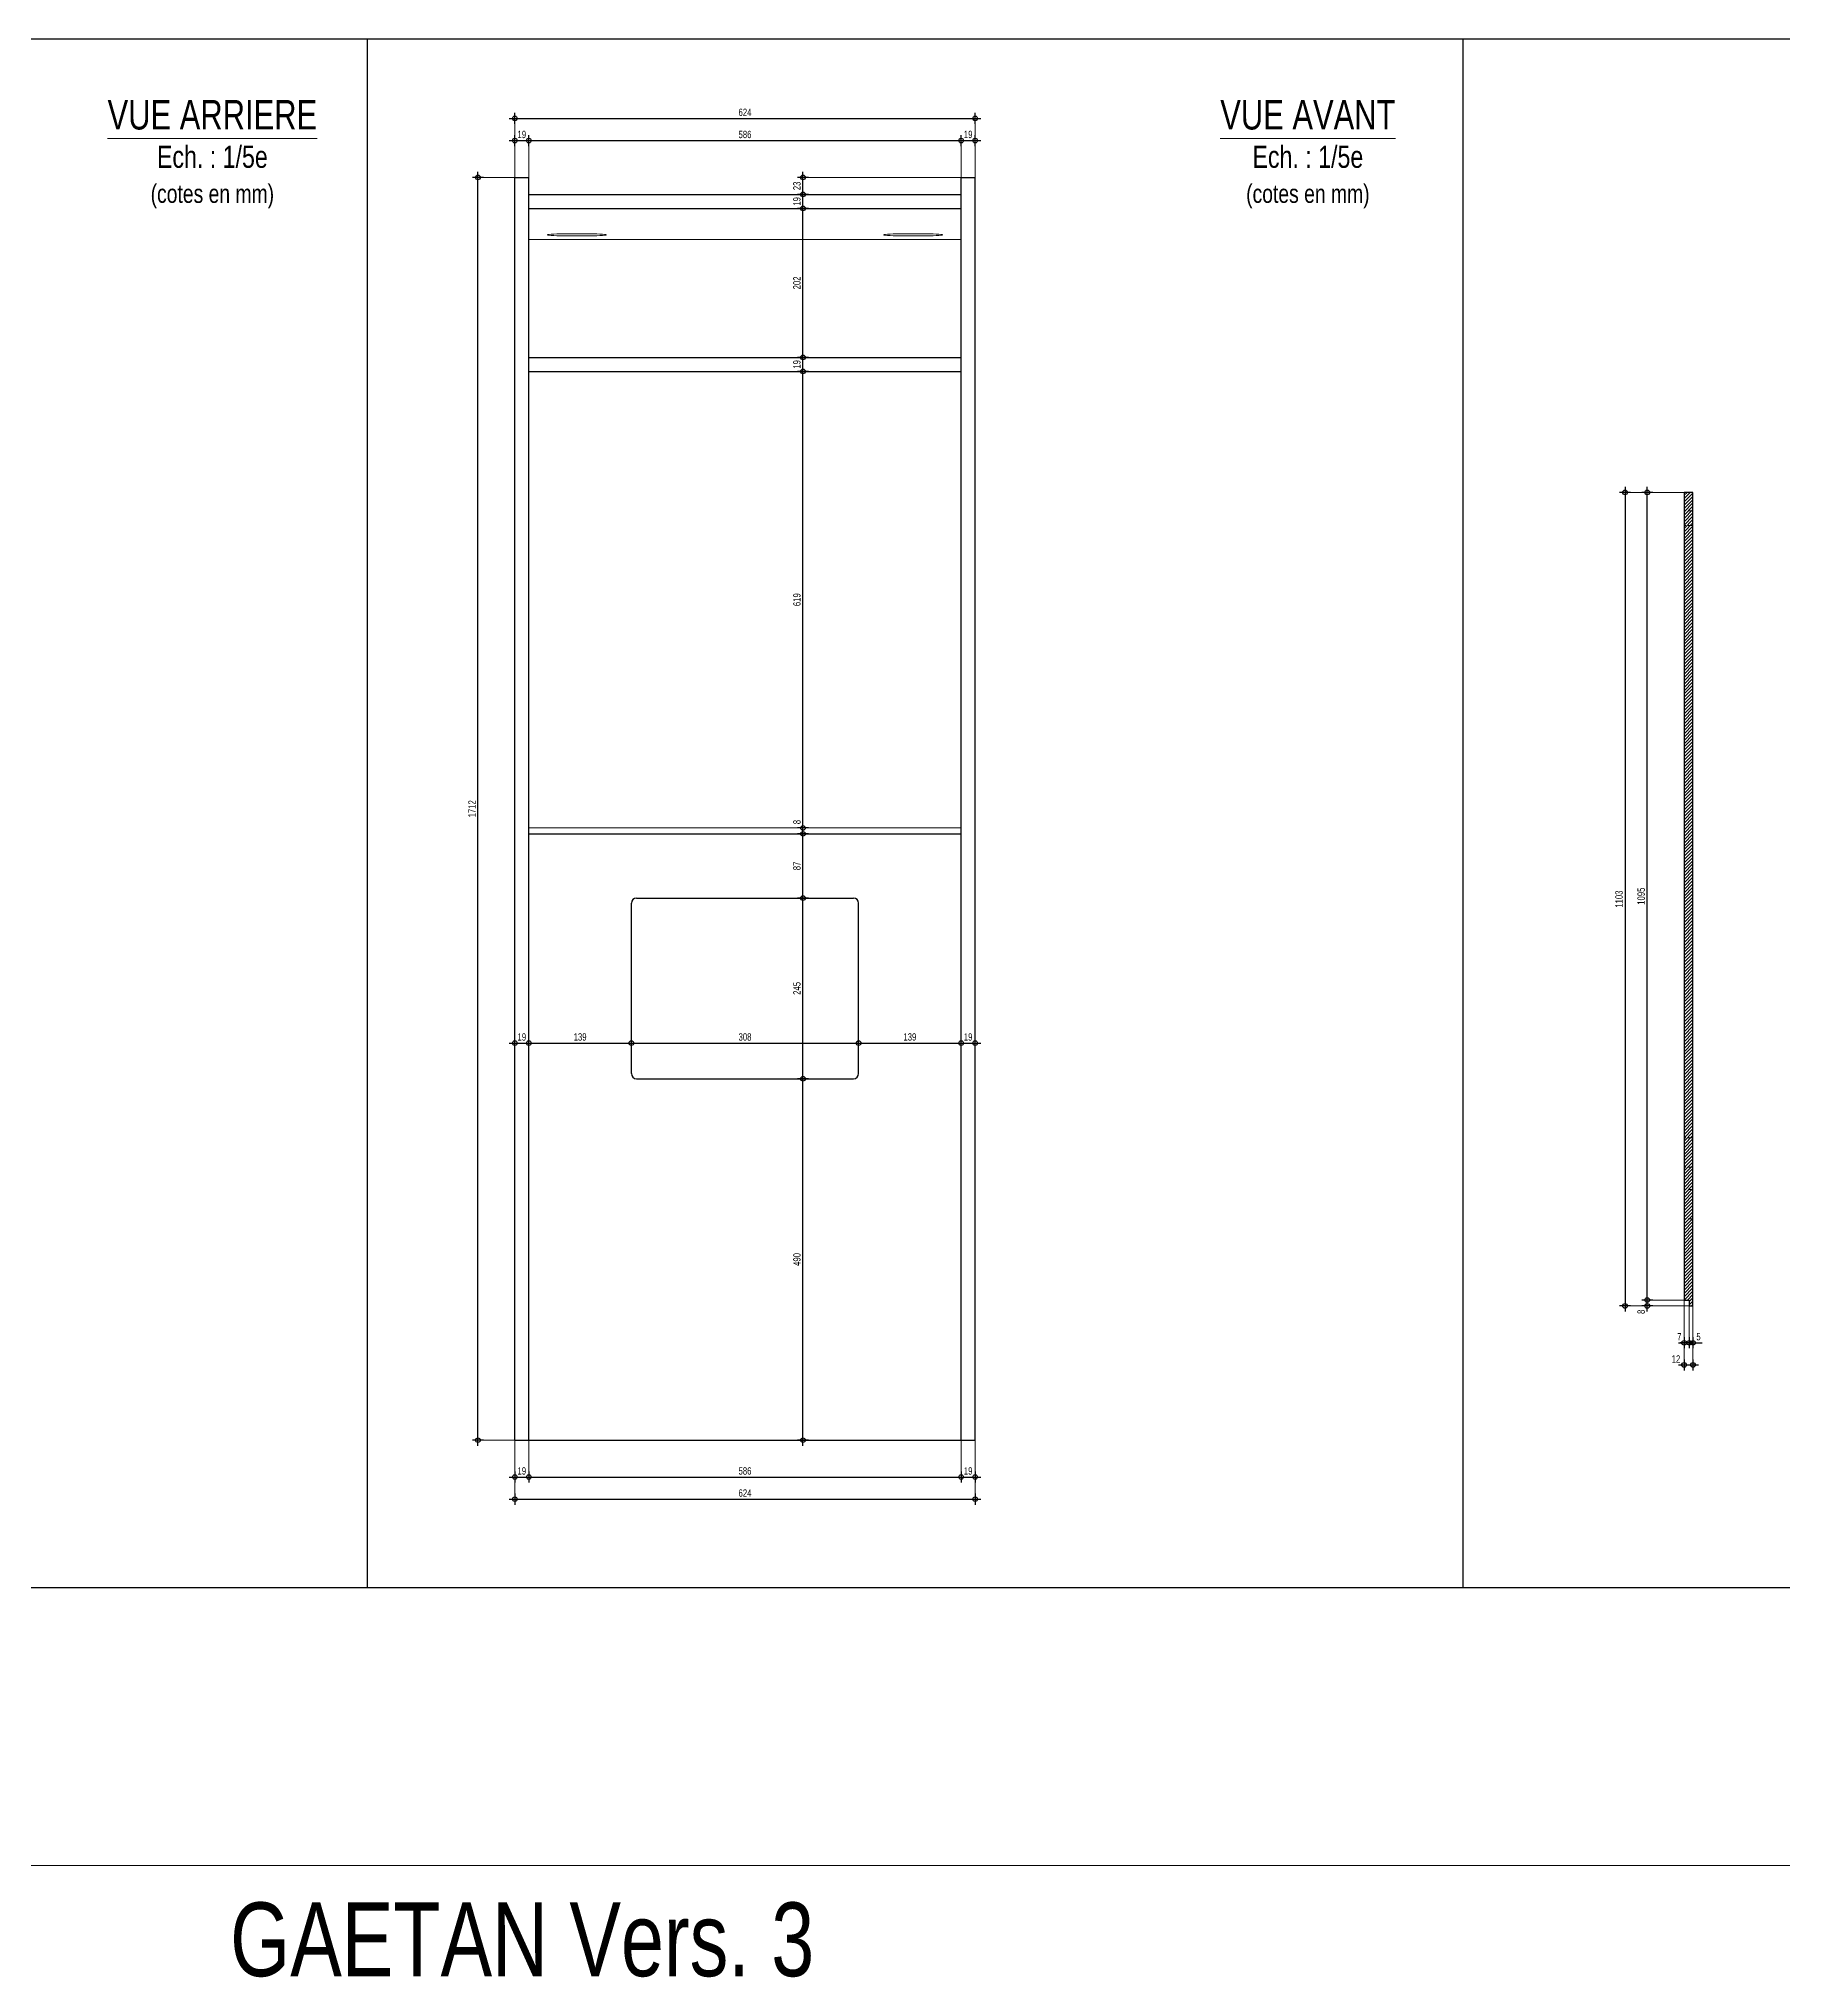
# Model space of a CAD drawing. Header units: millimetres. Extents: x -638 to 26377, y -728 to 1951.
# Drawn here: x 21057 to 23420, y -728 to 1900 of the extents above; entities that cross this region are included whole.
import ezdxf
from ezdxf.enums import TextEntityAlignment as Align

# ---------------------------------------------------------------- set-up
doc = ezdxf.new("R2010")
doc.units = ezdxf.units.MM
doc.linetypes.add('CACHE', pattern=[9.525, 6.35, -3.175])
doc.layers.get('0').update_dxf_attribs({"color": 1, "lineweight": 100})
doc.layers.add('_Aide', color=5, linetype='Continuous', plot=False)
for name, color, linetype, lineweight in [('Cotes', 8, 'Continuous', 18), ('Cotes @ 5', 8, 'Continuous', 18), ('Hachures', 8, 'Continuous', 13), ('Plan', 7, 'Continuous', 25), ('Texte', 30, 'Continuous', 18)]:
    doc.layers.add(name, color=color, linetype=linetype, lineweight=lineweight)
doc.styles.get("Standard").update_dxf_attribs({"font": 'arial.ttf', "width": 0.75})
doc.dimstyles.new('Annotatif', dxfattribs={"dimscale": 0, "dimtxt": 2, "dimasz": 2.5, "dimexe": 1.5, "dimexo": 0, "dimtad": 1, "dimdec": 0, "dimtxsty": 'Standard', "dimblk": 'SMALL', "dimcen": 0, "dimdle": 1.5, "dimadec": 0, "dimazin": 0, "dimtfac": 1, "dimtdec": 0, "dimtix": 1, "dimtmove": 2, "dimatfit": 3, "dimfxl": 1.5, "dimfxlon": 1, "dimarcsym": 0})

# ---------------------------------------------------------------- blocks, each defined once
blk = doc.blocks.new('_Small')
at = {"color": 0, "linetype": 'ByBlock', "lineweight": -2}
blk.add_circle((0, 0), 0.25, dxfattribs=at)
blk = doc.blocks.new('*D718')
at = {"layer": 'Cotes', "color": 0, "lineweight": -2, "transparency": 16777216}
for p, q in [((21659.5, 1712), (21644.5, 1712)), ((21652, -7.5), (21652, 1719.5)), ((21659.5, 0), (21644.5, 0))]:
    blk.add_line(p, q, dxfattribs=at)
at = {"layer": 'Defpoints', "color": 0, "transparency": 16777216}
for p in [(21652, 1712), (21702, 1712), (21702, 0)]:
    blk.add_point(p, dxfattribs=at)
at = {"layer": 'Cotes', "color": 0, "lineweight": -2, "transparency": 16777216, "xscale": 12.5, "yscale": 12.5, "zscale": 12.5}
for p, rotation in [((21652, 1712), 90), ((21652, 0), 270)]:
    blk.add_blockref('_Small', p, dxfattribs=dict(at, rotation=rotation))
at = {"layer": 'Cotes', "color": 0, "transparency": 16777216, "insert": (21643.9, 856), "char_height": 10, "attachment_point": 5, "rotation": 90}
blk.add_mtext('1712', dxfattribs=at)
blk = doc.blocks.new('*D719')
at = {"layer": 'Cotes', "color": 0, "lineweight": -2, "transparency": 16777216}
for p, q in [((21694.5, -50), (21728.5, -50)), ((21702, -42.5), (21702, -57.5)), ((21721, -42.5), (21721, -57.5))]:
    blk.add_line(p, q, dxfattribs=at)
at = {"layer": 'Defpoints', "color": 0, "transparency": 16777216}
for p in [(21702, 0), (21721, 0), (21721, -50)]:
    blk.add_point(p, dxfattribs=at)
at = {"layer": 'Cotes', "color": 0, "lineweight": -2, "transparency": 16777216, "xscale": 12.5, "yscale": 12.5, "zscale": 12.5, "rotation": 180}
blk.add_blockref('_Small', (21702, -50), dxfattribs=at)
at = {"layer": 'Cotes', "color": 0, "lineweight": -2, "transparency": 16777216, "xscale": 12.5, "yscale": 12.5, "zscale": 12.5}
blk.add_blockref('_Small', (21721, -50), dxfattribs=at)
at = {"layer": 'Cotes', "color": 0, "transparency": 16777216, "insert": (21711.5, -41.8), "char_height": 10, "attachment_point": 5}
blk.add_mtext('19', dxfattribs=at)
blk = doc.blocks.new('*D720')
at = {"layer": 'Cotes', "color": 0, "lineweight": -2, "transparency": 16777216}
for p, q in [((21713.5, -50), (22314.5, -50)), ((21721, -42.5), (21721, -57.5)), ((22307, -42.5), (22307, -57.5))]:
    blk.add_line(p, q, dxfattribs=at)
at = {"layer": 'Defpoints', "color": 0, "transparency": 16777216}
for p in [(21721, 0), (22307, 0), (22307, -50)]:
    blk.add_point(p, dxfattribs=at)
at = {"layer": 'Cotes', "color": 0, "lineweight": -2, "transparency": 16777216, "xscale": 12.5, "yscale": 12.5, "zscale": 12.5, "rotation": 180}
blk.add_blockref('_Small', (21721, -50), dxfattribs=at)
at = {"layer": 'Cotes', "color": 0, "lineweight": -2, "transparency": 16777216, "xscale": 12.5, "yscale": 12.5, "zscale": 12.5}
blk.add_blockref('_Small', (22307, -50), dxfattribs=at)
at = {"layer": 'Cotes', "color": 0, "transparency": 16777216, "insert": (22014, -41.8), "char_height": 10, "attachment_point": 5}
blk.add_mtext('586', dxfattribs=at)
blk = doc.blocks.new('*D721')
at = {"layer": 'Cotes', "color": 0, "lineweight": -2, "transparency": 16777216}
for p, q in [((22299.5, -50), (22333.5, -50)), ((22307, -42.5), (22307, -57.5)), ((22326, -42.5), (22326, -57.5))]:
    blk.add_line(p, q, dxfattribs=at)
at = {"layer": 'Defpoints', "color": 0, "transparency": 16777216}
for p in [(22307, 0), (22326, 0), (22326, -50)]:
    blk.add_point(p, dxfattribs=at)
at = {"layer": 'Cotes', "color": 0, "lineweight": -2, "transparency": 16777216, "xscale": 12.5, "yscale": 12.5, "zscale": 12.5, "rotation": 180}
blk.add_blockref('_Small', (22307, -50), dxfattribs=at)
at = {"layer": 'Cotes', "color": 0, "lineweight": -2, "transparency": 16777216, "xscale": 12.5, "yscale": 12.5, "zscale": 12.5}
blk.add_blockref('_Small', (22326, -50), dxfattribs=at)
at = {"layer": 'Cotes', "color": 0, "transparency": 16777216, "insert": (22316.5, -41.8), "char_height": 10, "attachment_point": 5}
blk.add_mtext('19', dxfattribs=at)
blk = doc.blocks.new('*D722')
at = {"layer": 'Cotes', "color": 0, "lineweight": -2, "transparency": 16777216}
for p, q in [((21702, -72.5), (21702, -87.5)), ((22326, -72.5), (22326, -87.5)), ((21694.5, -80), (22333.5, -80))]:
    blk.add_line(p, q, dxfattribs=at)
at = {"layer": 'Defpoints', "color": 0, "transparency": 16777216}
for p in [(21702, 0), (22326, 0), (22326, -80)]:
    blk.add_point(p, dxfattribs=at)
at = {"layer": 'Cotes', "color": 0, "lineweight": -2, "transparency": 16777216, "xscale": 12.5, "yscale": 12.5, "zscale": 12.5, "rotation": 180}
blk.add_blockref('_Small', (21702, -80), dxfattribs=at)
at = {"layer": 'Cotes', "color": 0, "lineweight": -2, "transparency": 16777216, "xscale": 12.5, "yscale": 12.5, "zscale": 12.5}
blk.add_blockref('_Small', (22326, -80), dxfattribs=at)
at = {"layer": 'Cotes', "color": 0, "transparency": 16777216, "insert": (22014, -71.8), "char_height": 10, "attachment_point": 5}
blk.add_mtext('624', dxfattribs=at)
blk = doc.blocks.new('*D723')
at = {"layer": 'Cotes', "color": 0, "lineweight": -2, "transparency": 16777216}
for p, q in [((21694.5, 1762), (21728.5, 1762)), ((21702, 1754.5), (21702, 1769.5)), ((21721, 1754.5), (21721, 1769.5))]:
    blk.add_line(p, q, dxfattribs=at)
at = {"layer": 'Defpoints', "color": 0, "transparency": 16777216}
for p in [(21721, 1762), (21702, 1712), (21721, 1712)]:
    blk.add_point(p, dxfattribs=at)
at = {"layer": 'Cotes', "color": 0, "lineweight": -2, "transparency": 16777216, "xscale": 12.5, "yscale": 12.5, "zscale": 12.5, "rotation": 180}
blk.add_blockref('_Small', (21702, 1762), dxfattribs=at)
at = {"layer": 'Cotes', "color": 0, "lineweight": -2, "transparency": 16777216, "xscale": 12.5, "yscale": 12.5, "zscale": 12.5}
blk.add_blockref('_Small', (21721, 1762), dxfattribs=at)
at = {"layer": 'Cotes', "color": 0, "transparency": 16777216, "insert": (21711.5, 1770.2), "char_height": 10, "attachment_point": 5}
blk.add_mtext('19', dxfattribs=at)
blk = doc.blocks.new('*D724')
at = {"layer": 'Cotes', "color": 0, "lineweight": -2, "transparency": 16777216}
for p, q in [((21713.5, 1762), (22314.5, 1762)), ((21721, 1754.5), (21721, 1769.5)), ((22307, 1754.5), (22307, 1769.5))]:
    blk.add_line(p, q, dxfattribs=at)
at = {"layer": 'Defpoints', "color": 0, "transparency": 16777216}
for p in [(22307, 1762), (21721, 1712), (22307, 1712)]:
    blk.add_point(p, dxfattribs=at)
at = {"layer": 'Cotes', "color": 0, "lineweight": -2, "transparency": 16777216, "xscale": 12.5, "yscale": 12.5, "zscale": 12.5, "rotation": 180}
blk.add_blockref('_Small', (21721, 1762), dxfattribs=at)
at = {"layer": 'Cotes', "color": 0, "lineweight": -2, "transparency": 16777216, "xscale": 12.5, "yscale": 12.5, "zscale": 12.5}
blk.add_blockref('_Small', (22307, 1762), dxfattribs=at)
at = {"layer": 'Cotes', "color": 0, "transparency": 16777216, "insert": (22014, 1770.2), "char_height": 10, "attachment_point": 5}
blk.add_mtext('586', dxfattribs=at)
blk = doc.blocks.new('*D725')
at = {"layer": 'Cotes', "color": 0, "lineweight": -2, "transparency": 16777216}
for p, q in [((22299.5, 1762), (22333.5, 1762)), ((22307, 1754.5), (22307, 1769.5)), ((22326, 1754.5), (22326, 1769.5))]:
    blk.add_line(p, q, dxfattribs=at)
at = {"layer": 'Defpoints', "color": 0, "transparency": 16777216}
for p in [(22326, 1762), (22307, 1712), (22326, 1712)]:
    blk.add_point(p, dxfattribs=at)
at = {"layer": 'Cotes', "color": 0, "lineweight": -2, "transparency": 16777216, "xscale": 12.5, "yscale": 12.5, "zscale": 12.5, "rotation": 180}
blk.add_blockref('_Small', (22307, 1762), dxfattribs=at)
at = {"layer": 'Cotes', "color": 0, "lineweight": -2, "transparency": 16777216, "xscale": 12.5, "yscale": 12.5, "zscale": 12.5}
blk.add_blockref('_Small', (22326, 1762), dxfattribs=at)
at = {"layer": 'Cotes', "color": 0, "transparency": 16777216, "insert": (22316.5, 1770.2), "char_height": 10, "attachment_point": 5}
blk.add_mtext('19', dxfattribs=at)
blk = doc.blocks.new('*D726')
at = {"layer": 'Cotes', "color": 0, "lineweight": -2, "transparency": 16777216}
for p, q in [((21694.5, 1792), (22333.5, 1792)), ((21702, 1784.5), (21702, 1799.5)), ((22326, 1784.5), (22326, 1799.5))]:
    blk.add_line(p, q, dxfattribs=at)
at = {"layer": 'Defpoints', "color": 0, "transparency": 16777216}
for p in [(22326, 1792), (21702, 1712), (22326, 1712)]:
    blk.add_point(p, dxfattribs=at)
at = {"layer": 'Cotes', "color": 0, "lineweight": -2, "transparency": 16777216, "xscale": 12.5, "yscale": 12.5, "zscale": 12.5, "rotation": 180}
blk.add_blockref('_Small', (21702, 1792), dxfattribs=at)
at = {"layer": 'Cotes', "color": 0, "lineweight": -2, "transparency": 16777216, "xscale": 12.5, "yscale": 12.5, "zscale": 12.5}
blk.add_blockref('_Small', (22326, 1792), dxfattribs=at)
at = {"layer": 'Cotes', "color": 0, "transparency": 16777216, "insert": (22014, 1800.2), "char_height": 10, "attachment_point": 5}
blk.add_mtext('624', dxfattribs=at)
blk = doc.blocks.new('*D727')
at = {"layer": 'Cotes', "color": 0, "lineweight": -2, "transparency": 16777216}
for p, q in [((21694.5, 538.3), (21728.5, 538.3)), ((21702, 530.8), (21702, 545.8)), ((21721, 530.8), (21721, 545.8))]:
    blk.add_line(p, q, dxfattribs=at)
at = {"layer": 'Defpoints', "color": 0, "transparency": 16777216}
for p in [(21721, 538.3), (21702, 0), (21721, 0)]:
    blk.add_point(p, dxfattribs=at)
at = {"layer": 'Cotes', "color": 0, "lineweight": -2, "transparency": 16777216, "xscale": 12.5, "yscale": 12.5, "zscale": 12.5, "rotation": 180}
blk.add_blockref('_Small', (21702, 538.3), dxfattribs=at)
at = {"layer": 'Cotes', "color": 0, "lineweight": -2, "transparency": 16777216, "xscale": 12.5, "yscale": 12.5, "zscale": 12.5}
blk.add_blockref('_Small', (21721, 538.3), dxfattribs=at)
at = {"layer": 'Cotes', "color": 0, "transparency": 16777216, "insert": (21711.5, 546.6), "char_height": 10, "attachment_point": 5}
blk.add_mtext('19', dxfattribs=at)
blk = doc.blocks.new('*D728')
at = {"layer": 'Cotes', "color": 0, "lineweight": -2, "transparency": 16777216}
for p, q in [((21713.5, 538.3), (21867.5, 538.3)), ((21721, 530.8), (21721, 545.8)), ((21860, 530.8), (21860, 545.8))]:
    blk.add_line(p, q, dxfattribs=at)
at = {"layer": 'Defpoints', "color": 0, "transparency": 16777216}
for p in [(21860, 538.3), (21860, 497), (21721, 0)]:
    blk.add_point(p, dxfattribs=at)
at = {"layer": 'Cotes', "color": 0, "lineweight": -2, "transparency": 16777216, "xscale": 12.5, "yscale": 12.5, "zscale": 12.5, "rotation": 180}
blk.add_blockref('_Small', (21721, 538.3), dxfattribs=at)
at = {"layer": 'Cotes', "color": 0, "lineweight": -2, "transparency": 16777216, "xscale": 12.5, "yscale": 12.5, "zscale": 12.5}
blk.add_blockref('_Small', (21860, 538.3), dxfattribs=at)
at = {"layer": 'Cotes', "color": 0, "transparency": 16777216, "insert": (21790.5, 546.6), "char_height": 10, "attachment_point": 5}
blk.add_mtext('139', dxfattribs=at)
blk = doc.blocks.new('*D729')
at = {"layer": 'Cotes', "color": 0, "lineweight": -2, "transparency": 16777216}
for p, q in [((21852.5, 538.3), (22175.5, 538.3)), ((21860, 530.8), (21860, 545.8)), ((22168, 530.8), (22168, 545.8))]:
    blk.add_line(p, q, dxfattribs=at)
at = {"layer": 'Defpoints', "color": 0, "transparency": 16777216}
for p in [(22168, 538.3), (21860, 497), (22168, 497)]:
    blk.add_point(p, dxfattribs=at)
at = {"layer": 'Cotes', "color": 0, "lineweight": -2, "transparency": 16777216, "xscale": 12.5, "yscale": 12.5, "zscale": 12.5, "rotation": 180}
blk.add_blockref('_Small', (21860, 538.3), dxfattribs=at)
at = {"layer": 'Cotes', "color": 0, "lineweight": -2, "transparency": 16777216, "xscale": 12.5, "yscale": 12.5, "zscale": 12.5}
blk.add_blockref('_Small', (22168, 538.3), dxfattribs=at)
at = {"layer": 'Cotes', "color": 0, "transparency": 16777216, "insert": (22014, 546.6), "char_height": 10, "attachment_point": 5}
blk.add_mtext('308', dxfattribs=at)
blk = doc.blocks.new('*D730')
at = {"layer": 'Cotes', "color": 0, "lineweight": -2, "transparency": 16777216}
for p, q in [((22160.5, 538.3), (22314.5, 538.3)), ((22168, 530.8), (22168, 545.8)), ((22307, 530.8), (22307, 545.8))]:
    blk.add_line(p, q, dxfattribs=at)
at = {"layer": 'Defpoints', "color": 0, "transparency": 16777216}
for p in [(22307, 538.3), (22168, 497), (22307, 0)]:
    blk.add_point(p, dxfattribs=at)
at = {"layer": 'Cotes', "color": 0, "lineweight": -2, "transparency": 16777216, "xscale": 12.5, "yscale": 12.5, "zscale": 12.5, "rotation": 180}
blk.add_blockref('_Small', (22168, 538.3), dxfattribs=at)
at = {"layer": 'Cotes', "color": 0, "lineweight": -2, "transparency": 16777216, "xscale": 12.5, "yscale": 12.5, "zscale": 12.5}
blk.add_blockref('_Small', (22307, 538.3), dxfattribs=at)
at = {"layer": 'Cotes', "color": 0, "transparency": 16777216, "insert": (22237.5, 546.6), "char_height": 10, "attachment_point": 5}
blk.add_mtext('139', dxfattribs=at)
blk = doc.blocks.new('*D731')
at = {"layer": 'Cotes', "color": 0, "lineweight": -2, "transparency": 16777216}
for p, q in [((22299.5, 538.3), (22333.5, 538.3)), ((22307, 530.8), (22307, 545.8)), ((22326, 530.8), (22326, 545.8))]:
    blk.add_line(p, q, dxfattribs=at)
at = {"layer": 'Defpoints', "color": 0, "transparency": 16777216}
for p in [(22326, 538.3), (22307, 0), (22326, 0)]:
    blk.add_point(p, dxfattribs=at)
at = {"layer": 'Cotes', "color": 0, "lineweight": -2, "transparency": 16777216, "xscale": 12.5, "yscale": 12.5, "zscale": 12.5, "rotation": 180}
blk.add_blockref('_Small', (22307, 538.3), dxfattribs=at)
at = {"layer": 'Cotes', "color": 0, "lineweight": -2, "transparency": 16777216, "xscale": 12.5, "yscale": 12.5, "zscale": 12.5}
blk.add_blockref('_Small', (22326, 538.3), dxfattribs=at)
at = {"layer": 'Cotes', "color": 0, "transparency": 16777216, "insert": (22316.5, 546.6), "char_height": 10, "attachment_point": 5}
blk.add_mtext('19', dxfattribs=at)
blk = doc.blocks.new('*D732')
at = {"layer": 'Cotes', "color": 0, "lineweight": -2, "transparency": 16777216}
for p, q in [((22100.1, 490), (22085.1, 490)), ((22092.6, -7.5), (22092.6, 497.5)), ((22100.1, 0), (22085.1, 0))]:
    blk.add_line(p, q, dxfattribs=at)
at = {"layer": 'Defpoints', "color": 0, "transparency": 16777216}
for p in [(22092.6, 490), (22161, 490), (22307, 0)]:
    blk.add_point(p, dxfattribs=at)
at = {"layer": 'Cotes', "color": 0, "lineweight": -2, "transparency": 16777216, "xscale": 12.5, "yscale": 12.5, "zscale": 12.5}
for p, rotation in [((22092.6, 490), 90), ((22092.6, 0), 270)]:
    blk.add_blockref('_Small', p, dxfattribs=dict(at, rotation=rotation))
at = {"layer": 'Cotes', "color": 0, "transparency": 16777216, "insert": (22084.4, 245), "char_height": 10, "attachment_point": 5, "rotation": 90}
blk.add_mtext('490', dxfattribs=at)
blk = doc.blocks.new('*D733')
at = {"layer": 'Cotes', "color": 0, "lineweight": -2, "transparency": 16777216}
for p, q in [((22092.6, 482.5), (22092.6, 742.5)), ((22100.1, 735), (22085.1, 735)), ((22100.1, 490), (22085.1, 490))]:
    blk.add_line(p, q, dxfattribs=at)
at = {"layer": 'Defpoints', "color": 0, "transparency": 16777216}
for p in [(22092.6, 735), (22161, 735), (22161, 490)]:
    blk.add_point(p, dxfattribs=at)
at = {"layer": 'Cotes', "color": 0, "lineweight": -2, "transparency": 16777216, "xscale": 12.5, "yscale": 12.5, "zscale": 12.5}
for p, rotation in [((22092.6, 735), 90), ((22092.6, 490), 270)]:
    blk.add_blockref('_Small', p, dxfattribs=dict(at, rotation=rotation))
at = {"layer": 'Cotes', "color": 0, "transparency": 16777216, "insert": (22084.4, 612.5), "char_height": 10, "attachment_point": 5, "rotation": 90}
blk.add_mtext('245', dxfattribs=at)
blk = doc.blocks.new('*D734')
at = {"layer": 'Cotes', "color": 0, "lineweight": -2, "transparency": 16777216}
for p, q in [((22100.1, 822), (22085.1, 822)), ((22092.6, 727.5), (22092.6, 829.5)), ((22100.1, 735), (22085.1, 735))]:
    blk.add_line(p, q, dxfattribs=at)
at = {"layer": 'Defpoints', "color": 0, "transparency": 16777216}
for p in [(22092.6, 822), (22307, 822), (22161, 735)]:
    blk.add_point(p, dxfattribs=at)
at = {"layer": 'Cotes', "color": 0, "lineweight": -2, "transparency": 16777216, "xscale": 12.5, "yscale": 12.5, "zscale": 12.5}
for p, rotation in [((22092.6, 822), 90), ((22092.6, 735), 270)]:
    blk.add_blockref('_Small', p, dxfattribs=dict(at, rotation=rotation))
at = {"layer": 'Cotes', "color": 0, "transparency": 16777216, "insert": (22084.4, 778.5), "char_height": 10, "attachment_point": 5, "rotation": 90}
blk.add_mtext('87', dxfattribs=at)
blk = doc.blocks.new('*D735')
at = {"layer": 'Cotes', "color": 0, "lineweight": -2, "transparency": 16777216}
for p, q in [((22100.1, 830), (22085.1, 830)), ((22100.1, 822), (22085.1, 822)), ((22092.6, 814.5), (22092.6, 837.5))]:
    blk.add_line(p, q, dxfattribs=at)
at = {"layer": 'Defpoints', "color": 0, "transparency": 16777216}
for p in [(22092.6, 830), (22307, 830), (22307, 822)]:
    blk.add_point(p, dxfattribs=at)
at = {"layer": 'Cotes', "color": 0, "lineweight": -2, "transparency": 16777216, "xscale": 12.5, "yscale": 12.5, "zscale": 12.5}
for p, rotation in [((22092.6, 830), 90), ((22092.6, 822), 270)]:
    blk.add_blockref('_Small', p, dxfattribs=dict(at, rotation=rotation))
at = {"layer": 'Cotes', "color": 0, "transparency": 16777216, "insert": (22084.4, 838), "char_height": 10, "attachment_point": 5, "rotation": 90}
blk.add_mtext('8', dxfattribs=at)
blk = doc.blocks.new('*D736')
at = {"layer": 'Cotes', "color": 0, "lineweight": -2, "transparency": 16777216}
for p, q in [((22100.1, 1449), (22085.1, 1449)), ((22092.6, 822.5), (22092.6, 1456.5)), ((22100.1, 830), (22085.1, 830))]:
    blk.add_line(p, q, dxfattribs=at)
at = {"layer": 'Defpoints', "color": 0, "transparency": 16777216}
for p in [(22092.6, 1449), (22307, 1449), (22307, 830)]:
    blk.add_point(p, dxfattribs=at)
at = {"layer": 'Cotes', "color": 0, "lineweight": -2, "transparency": 16777216, "xscale": 12.5, "yscale": 12.5, "zscale": 12.5}
for p, rotation in [((22092.6, 1449), 90), ((22092.6, 830), 270)]:
    blk.add_blockref('_Small', p, dxfattribs=dict(at, rotation=rotation))
at = {"layer": 'Cotes', "color": 0, "transparency": 16777216, "insert": (22084.4, 1139.5), "char_height": 10, "attachment_point": 5, "rotation": 90}
blk.add_mtext('619', dxfattribs=at)
blk = doc.blocks.new('*D737')
at = {"layer": 'Cotes', "color": 0, "lineweight": -2, "transparency": 16777216}
for p, q in [((22092.6, 1441.5), (22092.6, 1475.5)), ((22100.1, 1468), (22085.1, 1468)), ((22100.1, 1449), (22085.1, 1449))]:
    blk.add_line(p, q, dxfattribs=at)
at = {"layer": 'Defpoints', "color": 0, "transparency": 16777216}
for p in [(22092.6, 1468), (22307, 1468), (22307, 1449)]:
    blk.add_point(p, dxfattribs=at)
at = {"layer": 'Cotes', "color": 0, "lineweight": -2, "transparency": 16777216, "xscale": 12.5, "yscale": 12.5, "zscale": 12.5}
for p, rotation in [((22092.6, 1468), 90), ((22092.6, 1449), 270)]:
    blk.add_blockref('_Small', p, dxfattribs=dict(at, rotation=rotation))
at = {"layer": 'Cotes', "color": 0, "transparency": 16777216, "insert": (22084.4, 1458.5), "char_height": 10, "attachment_point": 5, "rotation": 90}
blk.add_mtext('19', dxfattribs=at)
blk = doc.blocks.new('*D738')
at = {"layer": 'Cotes', "color": 0, "lineweight": -2, "transparency": 16777216}
for p, q in [((22100.1, 1670), (22085.1, 1670)), ((22092.6, 1460.5), (22092.6, 1677.5)), ((22100.1, 1468), (22085.1, 1468))]:
    blk.add_line(p, q, dxfattribs=at)
at = {"layer": 'Defpoints', "color": 0, "transparency": 16777216}
for p in [(22092.6, 1670), (22307, 1670), (22307, 1468)]:
    blk.add_point(p, dxfattribs=at)
at = {"layer": 'Cotes', "color": 0, "lineweight": -2, "transparency": 16777216, "xscale": 12.5, "yscale": 12.5, "zscale": 12.5}
for p, rotation in [((22092.6, 1670), 90), ((22092.6, 1468), 270)]:
    blk.add_blockref('_Small', p, dxfattribs=dict(at, rotation=rotation))
at = {"layer": 'Cotes', "color": 0, "transparency": 16777216, "insert": (22084.4, 1569), "char_height": 10, "attachment_point": 5, "rotation": 90}
blk.add_mtext('202', dxfattribs=at)
blk = doc.blocks.new('*D739')
at = {"layer": 'Cotes', "color": 0, "lineweight": -2, "transparency": 16777216}
for p, q in [((22100.1, 1689), (22085.1, 1689)), ((22092.6, 1662.5), (22092.6, 1696.5)), ((22100.1, 1670), (22085.1, 1670))]:
    blk.add_line(p, q, dxfattribs=at)
at = {"layer": 'Defpoints', "color": 0, "transparency": 16777216}
for p in [(22092.6, 1689), (22307, 1689), (22307, 1670)]:
    blk.add_point(p, dxfattribs=at)
at = {"layer": 'Cotes', "color": 0, "lineweight": -2, "transparency": 16777216, "xscale": 12.5, "yscale": 12.5, "zscale": 12.5}
for p, rotation in [((22092.6, 1689), 90), ((22092.6, 1670), 270)]:
    blk.add_blockref('_Small', p, dxfattribs=dict(at, rotation=rotation))
at = {"layer": 'Cotes', "color": 0, "transparency": 16777216, "insert": (22084.4, 1679.5), "char_height": 10, "attachment_point": 5, "rotation": 90}
blk.add_mtext('19', dxfattribs=at)
blk = doc.blocks.new('*D740')
at = {"layer": 'Cotes', "color": 0, "lineweight": -2, "transparency": 16777216}
for p, q in [((22100.1, 1712), (22085.1, 1712)), ((22092.6, 1681.5), (22092.6, 1719.5)), ((22100.1, 1689), (22085.1, 1689))]:
    blk.add_line(p, q, dxfattribs=at)
at = {"layer": 'Defpoints', "color": 0, "transparency": 16777216}
for p in [(22092.6, 1712), (22307, 1712), (22307, 1689)]:
    blk.add_point(p, dxfattribs=at)
at = {"layer": 'Cotes', "color": 0, "lineweight": -2, "transparency": 16777216, "xscale": 12.5, "yscale": 12.5, "zscale": 12.5}
for p, rotation in [((22092.6, 1712), 90), ((22092.6, 1689), 270)]:
    blk.add_blockref('_Small', p, dxfattribs=dict(at, rotation=rotation))
at = {"layer": 'Cotes', "color": 0, "transparency": 16777216, "insert": (22084.4, 1700.5), "char_height": 10, "attachment_point": 5, "rotation": 90}
blk.add_mtext('23', dxfattribs=at)
blk = doc.blocks.new('*D762')
at = {"layer": 'Cotes', "color": 0, "lineweight": -2, "transparency": 16777216}
for p, q in [((23244.5, 190), (23229.5, 190)), ((23237, 174.5), (23237, 197.5)), ((23244.5, 182), (23229.5, 182))]:
    blk.add_line(p, q, dxfattribs=at)
at = {"layer": 'Defpoints', "color": 0, "transparency": 16777216}
for p in [(23237, 190), (23287, 190), (23294, 182)]:
    blk.add_point(p, dxfattribs=at)
at = {"layer": 'Cotes', "color": 0, "lineweight": -2, "transparency": 16777216, "xscale": 12.5, "yscale": 12.5, "zscale": 12.5}
for p, rotation in [((23237, 190), 90), ((23237, 182), 270)]:
    blk.add_blockref('_Small', p, dxfattribs=dict(at, rotation=rotation))
at = {"layer": 'Cotes', "color": 0, "transparency": 16777216, "insert": (23228.8, 174), "char_height": 10, "attachment_point": 5, "rotation": 90}
blk.add_mtext('8', dxfattribs=at)
blk = doc.blocks.new('*D763')
at = {"layer": 'Cotes', "color": 0, "lineweight": -2, "transparency": 16777216}
for p, q in [((23237, 182.5), (23237, 1292.5)), ((23244.5, 1285), (23229.5, 1285)), ((23244.5, 190), (23229.5, 190))]:
    blk.add_line(p, q, dxfattribs=at)
at = {"layer": 'Defpoints', "color": 0, "transparency": 16777216}
for p in [(23237, 1285), (23287, 1285), (23287, 190)]:
    blk.add_point(p, dxfattribs=at)
at = {"layer": 'Cotes', "color": 0, "lineweight": -2, "transparency": 16777216, "xscale": 12.5, "yscale": 12.5, "zscale": 12.5}
for p, rotation in [((23237, 1285), 90), ((23237, 190), 270)]:
    blk.add_blockref('_Small', p, dxfattribs=dict(at, rotation=rotation))
at = {"layer": 'Cotes', "color": 0, "transparency": 16777216, "insert": (23228.8, 737.5), "char_height": 10, "attachment_point": 5, "rotation": 90}
blk.add_mtext('1095', dxfattribs=at)
blk = doc.blocks.new('*D764')
at = {"layer": 'Cotes', "color": 0, "lineweight": -2, "transparency": 16777216}
for p, q in [((23207, 1292.5), (23207, 174.5)), ((23214.5, 1285), (23199.5, 1285)), ((23214.5, 182), (23199.5, 182))]:
    blk.add_line(p, q, dxfattribs=at)
at = {"layer": 'Defpoints', "color": 0, "transparency": 16777216}
for p in [(23287, 1285), (23207, 182), (23294, 182)]:
    blk.add_point(p, dxfattribs=at)
at = {"layer": 'Cotes', "color": 0, "lineweight": -2, "transparency": 16777216, "xscale": 12.5, "yscale": 12.5, "zscale": 12.5}
for p, rotation in [((23207, 1285), 90), ((23207, 182), 270)]:
    blk.add_blockref('_Small', p, dxfattribs=dict(at, rotation=rotation))
at = {"layer": 'Cotes', "color": 0, "transparency": 16777216, "insert": (23198.8, 733.5), "char_height": 10, "attachment_point": 5, "rotation": 90}
blk.add_mtext('1103', dxfattribs=at)
blk = doc.blocks.new('*D765')
at = {"layer": 'Cotes', "color": 0, "lineweight": -2, "transparency": 16777216}
for p, q in [((23279.5, 132), (23301.5, 132)), ((23287, 139.5), (23287, 124.5)), ((23294, 139.5), (23294, 124.5))]:
    blk.add_line(p, q, dxfattribs=at)
at = {"layer": 'Defpoints', "color": 0, "transparency": 16777216}
for p in [(23287, 190), (23294, 182), (23294, 132)]:
    blk.add_point(p, dxfattribs=at)
at = {"layer": 'Cotes', "color": 0, "lineweight": -2, "transparency": 16777216, "xscale": 12.5, "yscale": 12.5, "zscale": 12.5, "rotation": 180}
blk.add_blockref('_Small', (23287, 132), dxfattribs=at)
at = {"layer": 'Cotes', "color": 0, "lineweight": -2, "transparency": 16777216, "xscale": 12.5, "yscale": 12.5, "zscale": 12.5}
blk.add_blockref('_Small', (23294, 132), dxfattribs=at)
at = {"layer": 'Cotes', "color": 0, "transparency": 16777216, "insert": (23280.5, 140.125), "char_height": 10, "attachment_point": 5}
blk.add_mtext('7', dxfattribs=at)
blk = doc.blocks.new('*D766')
at = {"layer": 'Cotes', "color": 0, "lineweight": -2, "transparency": 16777216}
for p, q in [((23294, 132), (23281.5, 132)), ((23294, 139.5), (23294, 124.5)), ((23294, 132), (23299, 132)), ((23299, 139.5), (23299, 124.5)), ((23299, 132), (23311.5, 132))]:
    blk.add_line(p, q, dxfattribs=at)
at = {"layer": 'Defpoints', "color": 0, "transparency": 16777216}
for p in [(23294, 182), (23299, 182), (23299, 132)]:
    blk.add_point(p, dxfattribs=at)
at = {"layer": 'Cotes', "color": 0, "lineweight": -2, "transparency": 16777216, "xscale": 12.5, "yscale": 12.5, "zscale": 12.5}
blk.add_blockref('_Small', (23294, 132), dxfattribs=at)
at = {"layer": 'Cotes', "color": 0, "lineweight": -2, "transparency": 16777216, "xscale": 12.5, "yscale": 12.5, "zscale": 12.5, "rotation": 180}
blk.add_blockref('_Small', (23299, 132), dxfattribs=at)
at = {"layer": 'Cotes', "color": 0, "transparency": 16777216, "insert": (23306.5, 140.2), "char_height": 10, "attachment_point": 5}
blk.add_mtext('5', dxfattribs=at)
blk = doc.blocks.new('*D767')
at = {"layer": 'Cotes', "color": 0, "lineweight": -2, "transparency": 16777216}
for p, q in [((23287, 109.5), (23287, 94.5)), ((23299, 109.5), (23299, 94.5)), ((23279.5, 102), (23306.5, 102))]:
    blk.add_line(p, q, dxfattribs=at)
at = {"layer": 'Defpoints', "color": 0, "transparency": 16777216}
for p in [(23287, 190), (23299, 182), (23299, 102)]:
    blk.add_point(p, dxfattribs=at)
at = {"layer": 'Cotes', "color": 0, "lineweight": -2, "transparency": 16777216, "xscale": 12.5, "yscale": 12.5, "zscale": 12.5, "rotation": 180}
blk.add_blockref('_Small', (23287, 102), dxfattribs=at)
at = {"layer": 'Cotes', "color": 0, "lineweight": -2, "transparency": 16777216, "xscale": 12.5, "yscale": 12.5, "zscale": 12.5}
blk.add_blockref('_Small', (23299, 102), dxfattribs=at)
at = {"layer": 'Cotes', "color": 0, "transparency": 16777216, "insert": (23276, 110.1), "char_height": 10, "attachment_point": 5}
blk.add_mtext('12', dxfattribs=at)

msp = doc.modelspace()

# ---------------------------------------------------------------- hatches: boundary and pattern name
at = {"layer": 'Hachures'}
h = msp.add_hatch(dxfattribs=at)
h.set_pattern_fill('ANSI31', color=256)
h.set_pattern_definition([(45, (6973, 2e-13), (-2.245064, 2.245064), [])])
h.paths.add_polyline_path([(23299, 1285), (23287, 1285), (23287, 190), (23294, 190), (23294, 182), (23299, 182)])

# ---------------------------------------------------------------- linework, layer by layer
at = {"layer": '_Aide'}
for p, q in [((20017, 1900), (21502, 1900)), ((21502, 1900), (21502, -200)), ((21502, 1900), (22987, 1900)), ((22987, 1900), (22987, -200)), ((22987, 1900), (24472, 1900)), ((21502, -200), (20017, -200)), ((22987, -200), (21502, -200)), ((24472, -200), (22987, -200))]:
    msp.add_line(p, q, dxfattribs=at)
at = {"layer": 'Cotes'}
for p, q in [((21702, 1712), (21702, 1792)), ((22326, 1712), (22326, 1792)), ((21721, 1712), (21721, 1762)), ((22307, 1712), (22307, 1762)), ((21702, 1712), (21652, 1712)), ((22307, 1712), (22092.6, 1712)), ((23287, 1285), (23207, 1285)), ((23287, 190), (23237, 190)), ((23287, 190), (23287, 102)), ((23294, 182), (23207, 182)), ((23294, 182), (23294, 132)), ((23299, 182), (23299, 102)), ((21702, 0), (21652, 0)), ((21702, -80), (21702, 0)), ((21721, -50), (21721, 0)), ((22307, -50), (22307, 0)), ((22326, -80), (22326, 0))]:
    msp.add_line(p, q, dxfattribs=at)
at = {"layer": 'Plan', "color": 7, "lineweight": 25}
for p, q in [((21702, 0), (21702, 1712)), ((21702, 1712), (21721, 1712)), ((21721, 0), (21721, 1712)), ((22307, 0), (22307, 1712)), ((22307, 1712), (22326, 1712)), ((22326, 0), (22326, 1712)), ((21721, 1689), (22307, 1689)), ((21721, 1468), (22307, 1468)), ((21721, 1449), (22307, 1449)), ((21721, 822), (22307, 822)), ((21860, 497), (21860, 728)), ((21867, 735), (22161, 735)), ((22168, 497), (22168, 728)), ((21867, 490), (22161, 490)), ((21702, 0), (21721, 0)), ((21721, 0), (22307, 0)), ((22307, 0), (22326, 0))]:
    msp.add_line(p, q, dxfattribs=at)
at = {"layer": 'Plan'}
for p, q in [((21721, 1670), (22307, 1670)), ((23299, 1285), (23287, 1285)), ((23287, 1285), (23287, 190)), ((23299, 182), (23299, 1285)), ((23287, 190), (23294, 190)), ((23294, 190), (23294, 182)), ((23294, 182), (23299, 182))]:
    msp.add_line(p, q, dxfattribs=at)
at = {"layer": 'Plan', "color": 30, "lineweight": 18}
for p, q in [((21763.5, 1635.5), (21808.5, 1635.5)), ((21763.5, 1633), (21808.5, 1633)), ((22219.5, 1635.5), (22264.5, 1635.5)), ((22219.5, 1633), (22264.5, 1633)), ((21721, 1628), (22307, 1628)), ((21721, 830), (22307, 830))]:
    msp.add_line(p, q, dxfattribs=at)
at = {"layer": 'Plan', "color": 63, "linetype": 'CACHE', "lineweight": 13}
for p, q in [((23299, 1260), (23287, 1260)), ((23299, 1240), (23287, 1240)), ((23299, 410), (23287, 410)), ((23299, 370), (23287, 370)), ((23299, 340), (23287, 340)), ((23299, 300), (23287, 300))]:
    msp.add_line(p, q, dxfattribs=at)
at = {"layer": 'Plan', "color": 7, "lineweight": 25}
for centre, start, end in [((21867, 728), 90, 180), ((22161, 728), 0, 90), ((21867, 497), 180, 270), ((22161, 497), 270, 0)]:
    msp.add_arc(centre, 7, start, end, dxfattribs=at)
at = {"layer": 'Plan', "color": 30, "lineweight": 18}
for centre in [(21763.5, 1634.2), (22219.5, 1634.2)]:
    msp.add_ellipse(centre, major_axis=(17.5, 0), ratio=0.069945, start_param=1.570796, end_param=4.712389, dxfattribs=at)
at = {"layer": 'Plan', "color": 30, "lineweight": 18, "extrusion": (0, 0, -1)}
for centre in [(21808.5, 1634.2), (22264.5, 1634.2)]:
    msp.add_ellipse(centre, major_axis=(-17.5, 0), ratio=0.069945, start_param=1.570796, end_param=4.712389, dxfattribs=at)
at = {"layer": 'Texte', "color": 30, "lineweight": 18}
for p, q in [((21434, 1765), (21150, 1765)), ((22896, 1765), (22658, 1765))]:
    msp.add_line(p, q, dxfattribs=at)
at = {"layer": 'Texte'}
msp.add_line((17047, -576.7), (26377, -576.7), dxfattribs=at)

# ---------------------------------------------------------------- texts
at = {"layer": 'Texte', "width": 0.75}
for s, p in [('VUE ARRIERE', (21292, 1765)), ('VUE AVANT', (22777, 1765))]:
    msp.add_text(s, height=40, dxfattribs=at).set_placement(p, align=Align.BOTTOM_CENTER)
for s, height, p in [('Ech. : 1/5e', 30, (21292, 1755)), ('Ech. : 1/5e', 30, (22777, 1755)), ('GAETAN Vers. 3', 100, (21712, -626.8))]:
    msp.add_text(s, height=height, dxfattribs=at).set_placement(p, align=Align.TOP_CENTER)
for p in [(21292, 1690), (22777, 1690)]:
    msp.add_text('(cotes en mm)', height=25, dxfattribs=at).set_placement(p, align=Align.MIDDLE_CENTER)

# ---------------------------------------------------------------- dimensions: what is measured, and where the dimension line sits
at = {"layer": 'Cotes @ 5'}
for base, p1, p2, picture, middle in [((22326, 1792), (21702, 1712), (22326, 1712), '*D726', (22014, 1800.2)), ((21721, 1762), (21702, 1712), (21721, 1712), '*D723', (21711.5, 1770.2)), ((22307, 1762), (21721, 1712), (22307, 1712), '*D724', (22014, 1770.2)), ((22326, 1762), (22307, 1712), (22326, 1712), '*D725', (22316.5, 1770.2)), ((21721, 538.3), (21702, 0), (21721, 0), '*D727', (21711.5, 546.6)), ((21860, 538.3), (21721, 0), (21860, 497), '*D728', (21790.5, 546.6)), ((22168, 538.3), (21860, 497), (22168, 497), '*D729', (22014, 546.6)), ((22307, 538.3), (22168, 497), (22307, 0), '*D730', (22237.5, 546.6)), ((22326, 538.3), (22307, 0), (22326, 0), '*D731', (22316.5, 546.6)), ((21721, -50), (21702, 0), (21721, 0), '*D719', (21711.5, -41.8)), ((22326, -80), (21702, 0), (22326, 0), '*D722', (22014, -71.8)), ((22307, -50), (21721, 0), (22307, 0), '*D720', (22014, -41.8)), ((22326, -50), (22307, 0), (22326, 0), '*D721', (22316.5, -41.8))]:
    dim = msp.add_linear_dim(base=base, p1=p1, p2=p2, dimstyle='Annotatif', override={"dimscale": 5, "dimtix": 1, "dimtofl": 1, "dimtmove": 2, "dimatfit": 3}, dxfattribs=at)
    dim.commit()
    dim.dimension.update_dxf_attribs({"geometry": picture, "text_midpoint": middle})
for base, p1, p2, picture, middle in [((21652, 1712), (21702, 0), (21702, 1712), '*D718', (21643.9, 856)), ((22092.6, 1712), (22307, 1689), (22307, 1712), '*D740', (22084.4, 1700.5)), ((22092.6, 1689), (22307, 1670), (22307, 1689), '*D739', (22084.4, 1679.5)), ((22092.6, 1670), (22307, 1468), (22307, 1670), '*D738', (22084.4, 1569)), ((22092.6, 1468), (22307, 1449), (22307, 1468), '*D737', (22084.4, 1458.5)), ((22092.6, 1449), (22307, 830), (22307, 1449), '*D736', (22084.4, 1139.5)), ((23207, 182), (23287, 1285), (23294, 182), '*D764', (23198.8, 733.5)), ((23237, 1285), (23287, 190), (23287, 1285), '*D763', (23228.8, 737.5)), ((22092.6, 822), (22161, 735), (22307, 822), '*D734', (22084.4, 778.5)), ((22092.6, 735), (22161, 490), (22161, 735), '*D733', (22084.4, 612.5)), ((22092.6, 490), (22307, 0), (22161, 490), '*D732', (22084.4, 245))]:
    dim = msp.add_linear_dim(base=base, p1=p1, p2=p2, angle=90, dimstyle='Annotatif', override={"dimscale": 5, "dimtix": 1, "dimtofl": 1, "dimtmove": 2, "dimatfit": 3}, dxfattribs=at)
    dim.commit()
    dim.dimension.update_dxf_attribs({"geometry": picture, "text_midpoint": middle})
for base, p1, p2, picture, middle in [((22092.6, 830), (22307, 822), (22307, 830), '*D735', (22084.4, 838)), ((23237, 190), (23294, 182), (23287, 190), '*D762', (23228.8, 174))]:
    dim = msp.add_linear_dim(base=base, p1=p1, p2=p2, angle=90, dimstyle='Annotatif', override={"dimscale": 5, "dimtix": 1, "dimtofl": 1, "dimtmove": 2, "dimatfit": 3}, dxfattribs=at)
    dim.commit()
    dim.dimension.update_dxf_attribs({"geometry": picture, "text_midpoint": middle, "dimtype": 128})
for base, p1, p2, picture, middle in [((23299, 102), (23287, 190), (23299, 182), '*D767', (23276, 110.1)), ((23294, 132), (23287, 190), (23294, 182), '*D765', (23280.5, 140.1)), ((23299, 132), (23294, 182), (23299, 182), '*D766', (23306.5, 140.2))]:
    dim = msp.add_linear_dim(base=base, p1=p1, p2=p2, dimstyle='Annotatif', override={"dimscale": 5, "dimtix": 1, "dimtofl": 1, "dimtmove": 2, "dimatfit": 3}, dxfattribs=at)
    dim.commit()
    dim.dimension.update_dxf_attribs({"geometry": picture, "text_midpoint": middle, "dimtype": 128})

doc.saveas('drawing.dxf')
